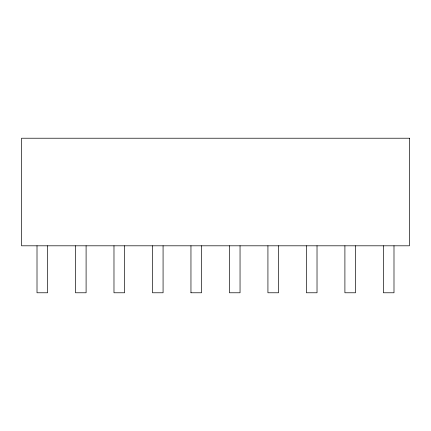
<?xml version="1.0" encoding="UTF-8"?>
<svg xmlns="http://www.w3.org/2000/svg" width="431" height="431" viewBox="0 0 431 431"><rect width="100%" height="100%" fill="white"/><g stroke="black" fill="none" stroke-linecap="round" stroke-linejoin="round"><path stroke-width="0.65" d="M190.955 292.778L201.563 292.778L201.563 245.805M393.993 245.805L393.993 292.778L383.385 292.778L383.385 245.805M355.51 245.805L355.51 292.778L344.902 292.778L344.902 245.805M317.022 245.805L317.022 292.778L306.414 292.778L306.414 245.805M278.534 245.805L278.534 292.778L267.926 292.778L267.926 245.805M240.045 245.805L240.045 292.778L229.437 292.778L229.437 245.805M190.955 245.805L190.955 292.778M163.074 245.805L163.074 292.778L152.466 292.778L152.466 245.805M124.586 245.805L124.586 292.778L113.978 292.778L113.978 245.805M86.098 245.805L86.098 292.778L75.49 292.778L75.49 245.805M47.609 245.805L47.609 292.778L37.007 292.778L37.007 245.805M409.45 138.222L21.55 138.222L21.55 245.805L409.45 245.805L409.45 138.222"/></g></svg>
